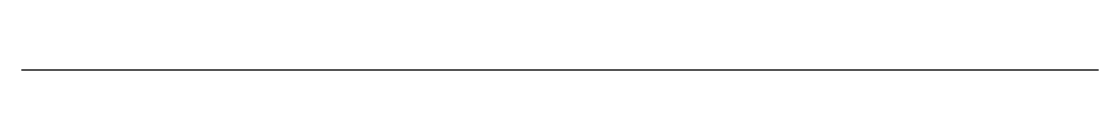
# Model space of a CAD drawing. Header units: inches. Extents: x 23.1 to 38.1, y -30 to -30.
import ezdxf

# ---------------------------------------------------------------- set-up
doc = ezdxf.new("R2010")
doc.units = ezdxf.units.IN
doc.header["$MEASUREMENT"] = 0

msp = doc.modelspace()

# ---------------------------------------------------------------- linework, layer by layer
msp.add_line((38.063, -30, 44.295), (23.063, -30, 44.295))
at = {"extrusion": (0, -1, 0)}
msp.add_line((23.063, -30, 44.295), (23.063, -30, 24.295), dxfattribs=at)

doc.saveas('drawing.dxf')
